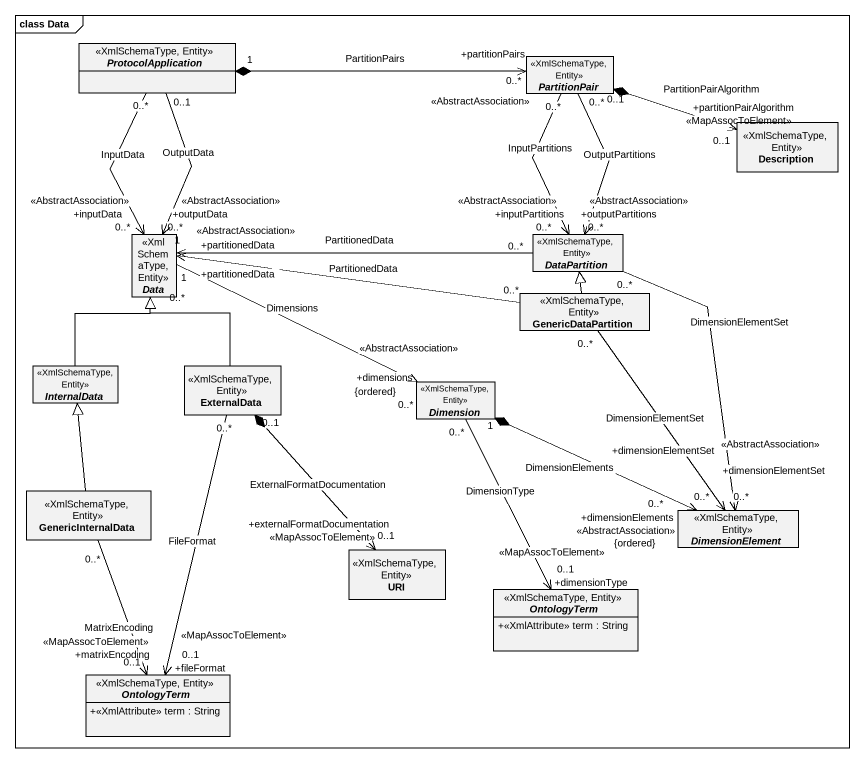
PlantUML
@startuml
mainframe class Data
hide circle
hide empty members
skinparam classAttributeIconSize 0
abstract class ProtocolApplication <<XmlSchemaType, Entity>>
abstract class PartitionPair <<XmlSchemaType, Entity>>
class Description <<XmlSchemaType, Entity>>
abstract class Data <<XmlSchemaType, Entity>>
abstract class DataPartition <<XmlSchemaType, Entity>>
class GenericDataPartition <<XmlSchemaType, Entity>>
abstract class InternalData <<XmlSchemaType, Entity>>
class ExternalData <<XmlSchemaType, Entity>>
abstract class Dimension <<XmlSchemaType, Entity>>
class GenericInternalData <<XmlSchemaType, Entity>>
abstract class DimensionElement <<XmlSchemaType, Entity>>
class URI <<XmlSchemaType, Entity>>
abstract class OntologyTerm <<XmlSchemaType, Entity>> {
  +<<XmlAttribute>> term : String
}
abstract class "OntologyTerm" as OntologyTerm_2 <<XmlSchemaType, Entity>> {
  +<<XmlAttribute>> term : String
}
ProtocolApplication "0..*" --> "0..*\n+inputData\n<<AbstractAssociation>>" Data : InputData
PartitionPair "0..*\n+partitionPairs\n<<AbstractAssociation>>" <-left-* "1" ProtocolApplication : PartitionPairs
Description "0..1\n+partitionPairAlgorithm\n<<MapAssocToElement>>" <-left-* "0..1" PartitionPair : PartitionPairAlgorithm
Data "0..*\n+outputData\n<<AbstractAssociation>>" <-up- "0..1" ProtocolApplication : OutputData
Data "1\n+partitionedData\n<<AbstractAssociation>>" <-right- "0..*" DataPartition : PartitionedData
Data "0..*" -right-> "0..*\n{ordered}\n+dimensions\n<<AbstractAssociation>>" Dimension : Dimensions
DataPartition "0..*\n+outputPartitions\n<<AbstractAssociation>>" <-up- "0..*" PartitionPair : OutputPartitions
DataPartition "0..*\n+inputPartitions\n<<AbstractAssociation>>" <-up- "0..*" PartitionPair : InputPartitions
GenericDataPartition "0..*" -left-> "1\n+partitionedData" Data : PartitionedData
GenericDataPartition -up-|> DataPartition
GenericDataPartition "0..*" --> "0..*\n+dimensionElementSet" DimensionElement : DimensionElementSet
InternalData -up-|> Data
ExternalData -up-|> Data
Dimension "1" *-right-> "0..*\n{ordered}\n+dimensionElements\n<<AbstractAssociation>>" DimensionElement : DimensionElements
Dimension "0..*" --> "0..1\n+dimensionType\n<<MapAssocToElement>>" OntologyTerm : DimensionType
GenericInternalData -up-|> InternalData
GenericInternalData "0..*" --> "0..1\n+matrixEncoding\n<<MapAssocToElement>>" OntologyTerm_2 : MatrixEncoding
DimensionElement "0..*\n+dimensionElementSet\n<<AbstractAssociation>>" <-up- "0..*" DataPartition : DimensionElementSet
URI "0..1\n+externalFormatDocumentation\n<<MapAssocToElement>>" <-up-* "0..1" ExternalData : ExternalFormatDocumentation
OntologyTerm_2 "0..1\n+fileFormat\n<<MapAssocToElement>>" <-up- "0..*" ExternalData : FileFormat
@enduml
